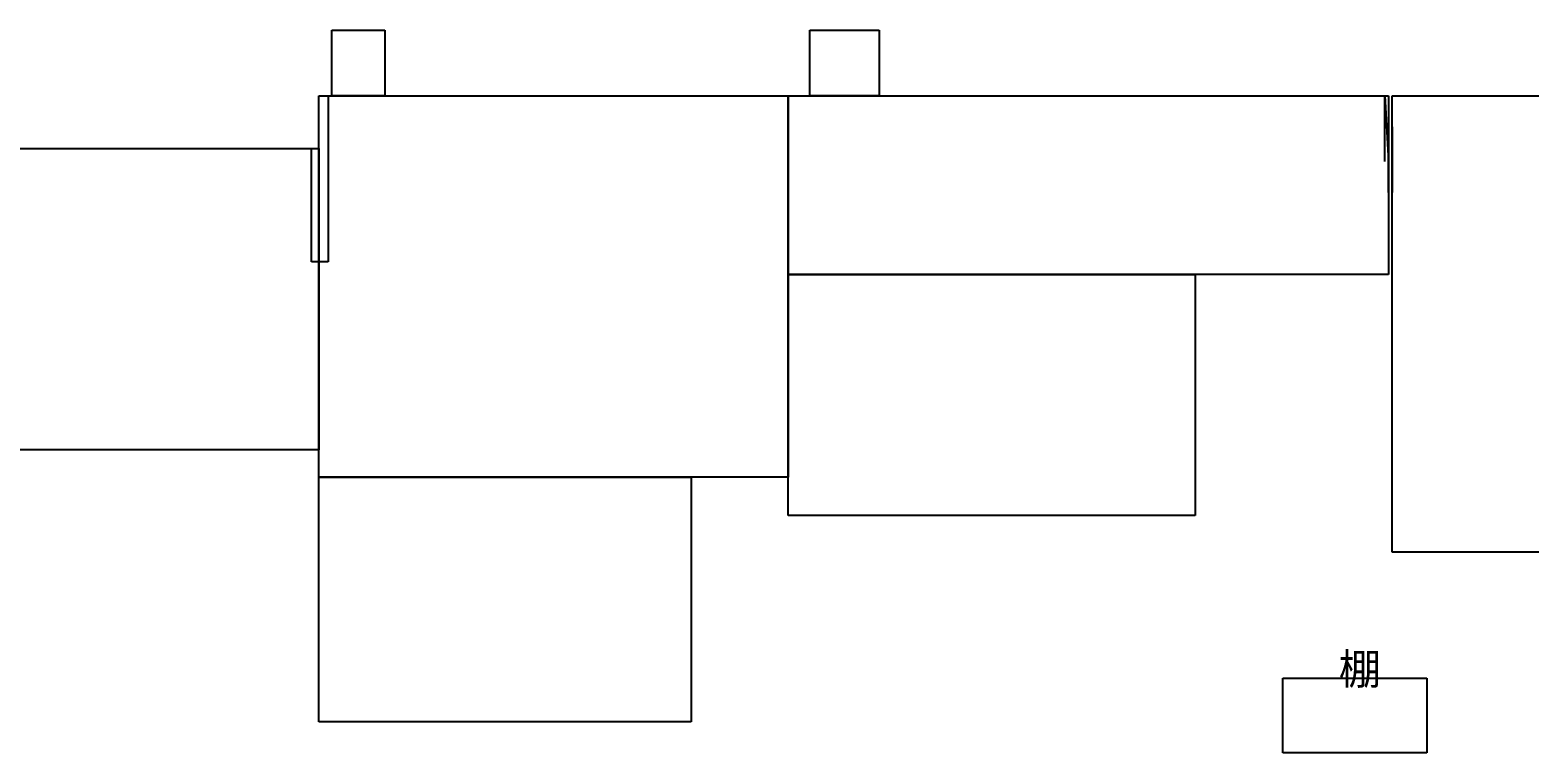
# Model space of a CAD drawing. Header units: millimetres. Extents: x 5 to 415, y 48 to 251.
# Drawn here: x 127.45 to 141.95, y 201.47 to 208.46 of the extents above; entities that cross this region are included whole.
import ezdxf

# ---------------------------------------------------------------- set-up
doc = ezdxf.new("R2010")
doc.units = ezdxf.units.MM
doc.layers.add('P', color=7, linetype='Continuous')
doc.layers.add('T', color=7, linetype='Continuous')

msp = doc.modelspace()

# ---------------------------------------------------------------- linework, layer by layer
at = {"layer": 'P'}
for points in [[(130.369, 207.821), (130.369, 208.456)], [(130.369, 208.456), (130.881, 208.456)], [(130.881, 208.456), (130.881, 207.821)], [(134.99, 207.821), (134.99, 208.456)], [(134.99, 208.456), (135.661, 208.456)], [(135.661, 208.456), (135.661, 207.821)], [(130.246, 204.135), (130.246, 207.821)], [(130.246, 207.821), (134.779, 207.821)], [(130.246, 206.216), (130.246, 207.821)], [(130.246, 207.821), (130.334, 207.821)], [(130.334, 207.821), (130.334, 206.216)], [(130.881, 207.821), (130.369, 207.821)], [(134.779, 206.093), (134.779, 207.821)], [(134.779, 207.821), (140.582, 207.821)], [(134.779, 207.821), (134.779, 204.135)], [(135.661, 207.821), (134.99, 207.821)], [(140.547, 207.186), (140.547, 207.821)], [(140.547, 207.821), (140.582, 207.186)], [(140.582, 207.821), (140.582, 206.093)], [(140.617, 203.412), (140.617, 207.821)], [(140.617, 207.821), (147.532, 207.821)], [(140.582, 206.887), (140.582, 207.522)], [(140.617, 207.522), (140.617, 206.887)], [(125.853, 207.31), (130.246, 207.31)], [(130.175, 206.216), (130.175, 207.31)], [(130.175, 207.31), (130.246, 207.31)], [(130.246, 207.31), (130.246, 206.216)], [(130.246, 207.31), (130.246, 204.399)], [(130.246, 205.828), (130.246, 206.587)], [(130.246, 206.587), (130.246, 205.828)], [(130.246, 206.216), (130.175, 206.216)], [(130.334, 206.216), (130.246, 206.216)], [(140.582, 206.093), (134.779, 206.093)], [(134.779, 203.764), (134.779, 206.093)], [(134.779, 206.093), (138.712, 206.093)], [(138.712, 206.093), (138.712, 203.764)], [(130.246, 204.399), (125.853, 204.399)], [(134.779, 204.135), (130.246, 204.135)], [(130.246, 201.771), (130.246, 204.135)], [(130.246, 204.135), (133.844, 204.135)], [(133.844, 204.135), (133.844, 201.771)], [(138.712, 203.764), (134.779, 203.764)], [(147.532, 203.412), (140.617, 203.412)], [(139.559, 201.471), (139.559, 202.195)], [(139.559, 202.195), (140.952, 202.195)], [(140.952, 202.195), (140.952, 201.471)], [(133.844, 201.771), (130.246, 201.771)], [(140.952, 201.471), (139.559, 201.471)]]:
    msp.add_lwpolyline(points, dxfattribs=at)

# ---------------------------------------------------------------- texts
at = {"layer": 'T', "insert": (140.1, 202.1), "char_height": 0.3, "attachment_point": 7}
msp.add_mtext('{\\fArial|b0|i0|c0|p18;棚}', dxfattribs=at)

doc.saveas('drawing.dxf')
